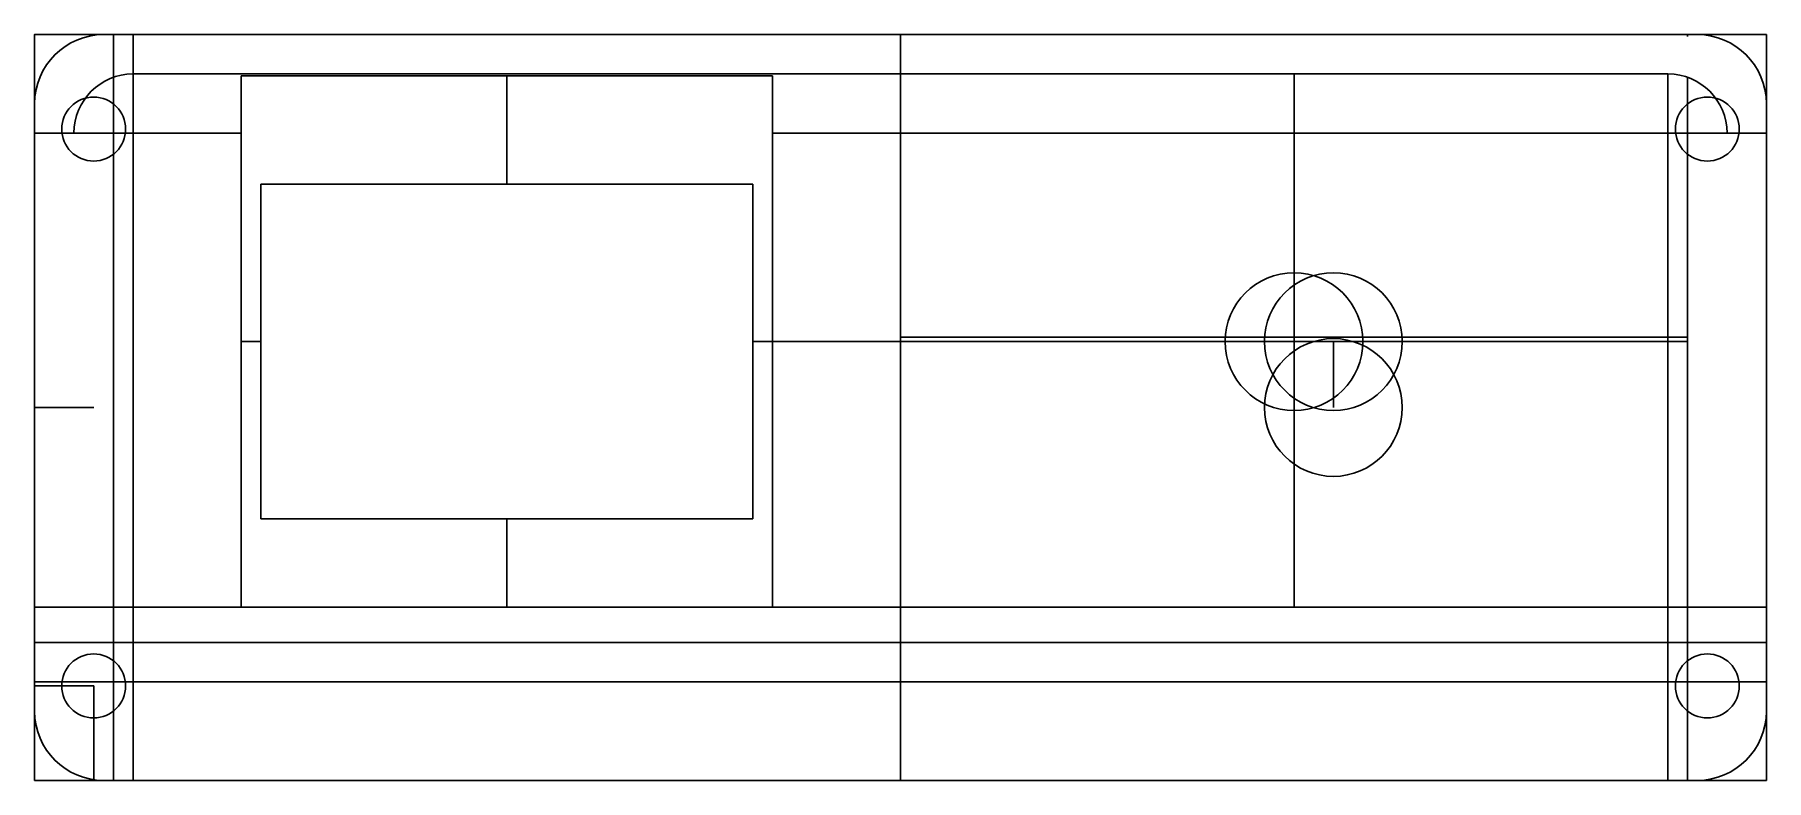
# Model space of a CAD drawing. Header units: centimetres. Extents: x 0 to 8.8, y -3.79 to 0.
import ezdxf

# ---------------------------------------------------------------- set-up
doc = ezdxf.new("R2010")
doc.units = ezdxf.units.CM
doc.header["$MEASUREMENT"] = 0
doc.layers.add('Panels v3_Sketch1', color=7, linetype='Continuous')
doc.layers.add('Panels v3_Sketch2', color=7, linetype='Continuous')

msp = doc.modelspace()

# ---------------------------------------------------------------- linework, layer by layer
at = {"layer": 'Panels v3_Sketch1'}
for p, q in [((0, 0), (0, -0.5)), ((0, 0), (8.8, 0)), ((0, -3.79), (0, 0)), ((0.5, 0), (0, 0)), ((0, 0), (8.8, 0)), ((0, 0), (0, -3.79)), ((4.4, 0), (0.3, 0)), ((0.4, -3.79), (0.4, 0)), ((0.5, 0), (0.5, -0.5)), ((4.4, -3.79), (4.4, 0)), ((8.4, -0.0101), (8.4, 0)), ((8.8, 0), (8.8, -3.79)), ((0.5, -0.2), (8.3, -0.2)), ((1.05, -2.91), (1.05, -0.21)), ((1.05, -0.21), (3.75, -0.21)), ((2.4, -0.21), (2.4, -0.76)), ((3.75, -0.21), (3.75, -2.91)), ((6.4, -1.5378), (6.4, -0.2)), ((8.3, -3.79), (8.3, -0.2)), ((8.4, -3.79), (8.4, -0.2172)), ((0.5, -0.5), (0, -0.5)), ((0, -0.5), (1.05, -0.5)), ((0.5, -0.5), (0.3, -0.5)), ((0.5, -0.5), (0.5, -3.79)), ((3.75, -0.5), (8.8, -0.5)), ((8.3, -0.5), (8.1, -0.5)), ((8.3, -0.5), (8.5, -0.5)), ((1.15, -0.76), (2.4, -0.76)), ((3.65, -0.76), (1.15, -0.76)), ((1.15, -1.56), (1.15, -0.76)), ((1.15, -0.76), (1.15, -2.46)), ((2.4, -0.76), (3.65, -0.76)), ((3.65, -2.46), (3.65, -0.76)), ((6.4, -2.91), (6.4, -1.41)), ((1.05, -1.56), (1.15, -1.56)), ((1.15, -1.56), (1.15, -2.46)), ((3.75, -1.56), (3.65, -1.56)), ((3.65, -1.56), (8.4, -1.56)), ((4.4, -1.5378), (8.4, -1.5378)), ((6.4, -1.5378), (6.4, -2.91)), ((0, -1.895), (0.3, -1.895)), ((1.15, -2.46), (3.65, -2.46)), ((2.4, -2.91), (2.4, -2.46)), ((0, -3.09), (0, -2.91)), ((0, -2.91), (8.8, -2.91)), ((3.75, -2.91), (1.05, -2.91)), ((2.4, -2.91), (3.75, -2.91)), ((0, -3.09), (8.8, -3.09)), ((0, -3.79), (0, -3.09)), ((0, -3.79), (0, -3.29)), ((0, -3.29), (8.8, -3.29)), ((0.3, -3.31), (0, -3.31)), ((0, -3.31), (0, -3.79)), ((0.5, -3.29), (0.3, -3.29)), ((0.3, -3.79), (0.3, -3.31)), ((0.5, -3.29), (0.7, -3.29)), ((8.3, -3.29), (8.5, -3.29)), ((0, -3.79), (0, -3.44)), ((8.8, -3.79), (0, -3.79)), ((0, -3.79), (0.4, -3.79)), ((0, -3.79), (0.35, -3.79)), ((0, -3.79), (0.3, -3.79)), ((8.8, -3.79), (8.3, -3.79)), ((8.8, -3.79), (8.4, -3.79))]:
    msp.add_line(p, q, dxfattribs=at)
for centre, radius in [((0.3, -0.48), 0.1625), ((8.5, -0.48), 0.1625), ((6.4, -1.56), 0.35), ((0.3, -3.31), 0.1625), ((8.5, -3.31), 0.1625)]:
    msp.add_circle(centre, radius, dxfattribs=at)
for centre, radius, start, end in [((0.35, -0.35), 0.35, 90, 180), ((8.45, -0.35), 0.35, 0, 90), ((0.5, -0.5), 0.3, 90, 180), ((8.3, -0.5), 0.3, 0.00001, 90), ((0.35, -3.44), 0.35, 180, 270), ((0.35, -3.44), 0.35, 180, 270), ((8.45, -3.44), 0.35, 270, 0)]:
    msp.add_arc(centre, radius, start, end, dxfattribs=at)
msp.add_point((0, 0), dxfattribs=at)
at = {"layer": 'Panels v3_Sketch2'}
for p, q in [((0, 0), (0, -3.79)), ((0, 0), (8.8, 0)), ((4.4, 0), (4.4, -3.79)), ((8.8, 0), (8.8, -3.79)), ((1.05, -0.21), (3.75, -0.21)), ((1.05, -2.91), (1.05, -0.21)), ((3.75, -0.21), (3.75, -2.91)), ((3.65, -0.76), (1.15, -0.76)), ((1.15, -1.56), (1.15, -0.76)), ((3.65, -2.46), (3.65, -0.76)), ((1.15, -1.56), (1.15, -2.46)), ((6.6, -1.895), (6.6, -1.56)), ((1.15, -2.46), (3.65, -2.46)), ((3.75, -2.91), (1.05, -2.91)), ((2.4, -2.91), (3.75, -2.91)), ((8.8, -3.79), (0, -3.79))]:
    msp.add_line(p, q, dxfattribs=at)
for centre, radius in [((0.3, -0.48), 0.1625), ((8.5, -0.48), 0.1625), ((6.6, -1.56), 0.35), ((6.6, -1.895), 0.35), ((0.3, -3.31), 0.1625), ((8.5, -3.31), 0.1625)]:
    msp.add_circle(centre, radius, dxfattribs=at)
for centre, start, end in [((0.35, -0.35), 90, 180), ((8.45, -0.35), 0, 90), ((0.35, -3.44), 180, 270), ((8.45, -3.44), 270, 0)]:
    msp.add_arc(centre, 0.35, start, end, dxfattribs=at)
msp.add_point((0, 0), dxfattribs=at)

doc.saveas('drawing.dxf')
